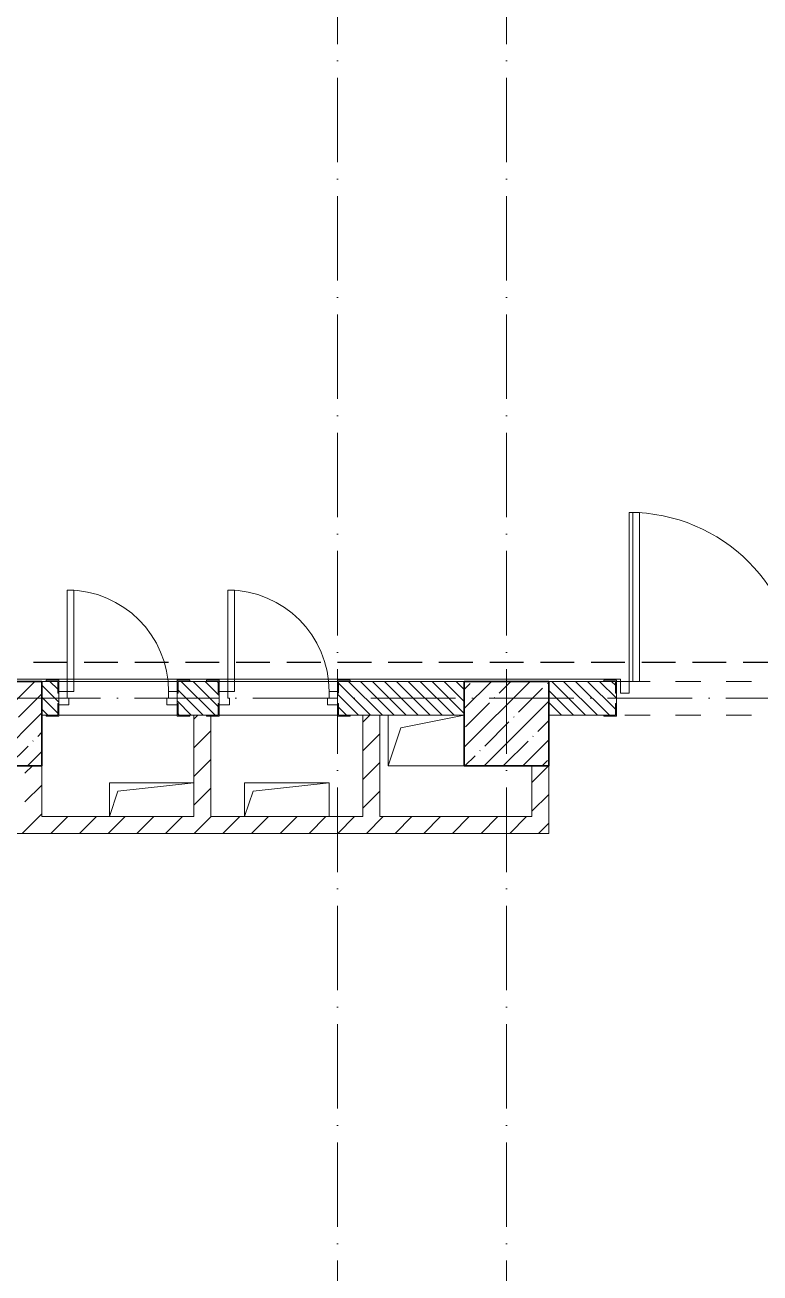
# Model space of a CAD drawing. Header units: millimetres. Extents: x -213536 to 1564669, y -45299 to 942238.
# Drawn here: x 458616 to 462966, y 506400 to 513787 of the extents above; entities that cross this region are included whole.
import ezdxf

# ---------------------------------------------------------------- set-up
doc = ezdxf.new("R2010")
doc.units = ezdxf.units.MM
for name, pattern in [('50_200_ШТРИХ_1Т_ш5_п1_п1_', [700, 500, -100, 0, -100]), ('Штрих короткий', [300, 150, -150]), ('Штриховая _2 мм - 1 мм_', [300, 200, -100])]:
    doc.linetypes.add(name, pattern=pattern)
for name, color, linetype, lineweight in [('0-1', 7, 'Continuous', 5), ('0-2', 7, 'Continuous', 9), ('3) ЖБ 4м', 3, 'Continuous', 30), ('Двери', 7, 'Continuous', 9), ('Каркас_Импост', 7, 'Continuous', 13), ('Несущие колонны', 7, 'Continuous', 9), ('Несущие колонны-1', 7, 'Continuous', 35), ('Обобщенные модели', 7, 'Continuous', 9), ('Общие ребра', 7, 'Continuous', 9), ('Оси-2', 7, '50_200_ШТРИХ_1Т_ш5_п1_п1_', 9), ('Открывание-1', 7, 'Continuous', 9), ('Панель', 7, 'Continuous', 13), ('Перемычка-1', 7, 'Штрих короткий', 9), ('Стены', 7, 'Continuous', 9), ('Стены-1', 7, 'Continuous', 13), ('Штриховка разреза-1', 7, 'Continuous', 9), ('Элементы узлов-2', 7, 'Continuous', 9)]:
    doc.layers.add(name, color=color, linetype=linetype, lineweight=lineweight)
doc.layers.add('СТ-1_1', color=7, linetype='Штриховая _2 мм - 1 мм_', lineweight=90, true_color=0x888888)
doc.layers.get('0-2').off()
pattern_1 = [(45, (0, 0), (-84.85281, 84.85281), [])]
pattern_2 = [(135, (0, 0), (-35.35534, -35.35534), [])]

# ---------------------------------------------------------------- blocks, each defined once
blk = doc.blocks.new('Ос 3 эт верх часть')
at = {"layer": 'Оси-2'}
for p, q in [((460466, 535177.6), (460466, 499613)), ((461466, 535177.6), (461466, 499613)), ((535374.3, 509802.4), (426847.2, 509802.4))]:
    blk.add_line(p, q, dxfattribs=at)
blk = doc.blocks.new('BSC_Колонна _Прямоугольная - 500х500-V4-АИ2_03_План отделки стен 3-го этажа _Часть 1_')
at = {"layer": 'Несущие колонны'}
h = blk.add_hatch(dxfattribs=at)
h.set_pattern_fill('FP_10', color=256, style=0, pattern_type=2)
h.set_pattern_definition([(45, (-29300, -64750), (-114.04925, 114.04925), []), (45, (-29185.95, -64750), (-114.04925, 114.04925), [201.613, -40.323, 3.353, -36.97])])
h.paths.add_polyline_path([(-250, -250), (250, -250), (250, 250), (-250, 250)], flags=0)
at = {"layer": 'Несущие колонны-1'}
for p, q in [((250, 250), (-250, 250)), ((-250, 250), (-250, -250)), ((250, -250), (250, 250)), ((-250, -250), (250, -250))]:
    blk.add_line(p, q, dxfattribs=at)
blk = doc.blocks.new('BSC_Колонна _Прямоугольная - 500х500-V38-АИ2_03_План отделки стен 3-го этажа _Часть 1_')
at = {"layer": 'Несущие колонны'}
h = blk.add_hatch(dxfattribs=at)
h.set_pattern_fill('FP_44', color=256, style=0, pattern_type=2)
h.set_pattern_definition([(45, (-32300, -64750), (-114.04925, 114.04925), []), (45, (-32185.95, -64750), (-114.04925, 114.04925), [201.613, -40.323, 3.353, -36.97])])
h.paths.add_polyline_path([(-250, -250), (250, -250), (250, 250), (-250, 250)], flags=0)
at = {"layer": 'Несущие колонны-1'}
for p, q in [((250, 250), (-250, 250)), ((-250, 250), (-250, -250)), ((250, -250), (250, 250)), ((-250, -250), (250, -250))]:
    blk.add_line(p, q, dxfattribs=at)
blk = doc.blocks.new('Проем_Дверь_Прямоугольный - 1700х2400h_дверные проемы-28704395-АИ2_03_План отделки стен 3-го этажа _Часть 1_')
at = {"layer": 'Перемычка-1'}
for p, q in [((850, 100), (-850, 100)), ((850, -100), (-850, -100))]:
    blk.add_line(p, q, dxfattribs=at)
blk = doc.blocks.new('Дверь_СКБ_1Ст_Внутренняя_ШЕР - СОШ_Д-1__Дв_700x1800h_Технический шкаф ЭОМ и СС_EI30-28562482-АИ2_03_План отделки стен 3-го этажа _Часть 1_')
at = {"layer": 'Каркас_Импост'}
for p, q in [((-287.5, 40), (-337.5, 40)), ((-337.5, 31), (-337.5, -31)), ((-287.5, 40), (-287.5, 0)), ((-287.5, 0), (-277.5, 0)), ((-277.5, 0), (-277.5, -40)), ((302.5, 0), (312.5, 0)), ((302.5, 0), (302.5, -40)), ((362.5, 40), (312.5, 40)), ((312.5, 40), (312.5, 0)), ((362.5, 40), (362.5, -40)), ((-277.5, -40), (-337.5, -40)), ((362.5, -40), (302.5, -40))]:
    blk.add_line(p, q, dxfattribs=at)
at = {"layer": 'Открывание-1'}
blk.add_arc((-287.5, 40), 600, 360, 90, dxfattribs=at)
at = {"layer": 'Панель'}
for p, q in [((-287.5, 640), (-247.5, 640)), ((-287.5, 640), (-287.5, 40)), ((-247.5, 40), (-247.5, 640)), ((-287.5, 40), (-247.5, 40))]:
    blk.add_line(p, q, dxfattribs=at)
blk = doc.blocks.new('Дверь_СКБ_1Ст_Внутренняя_ШЕР - СОШ_Д-1__Дв_700x1800h_Технический шкаф ЭОМ и СС_EI30-28555104-АИ2_03_План отделки стен 3-го этажа _Часть 1_')
at = {"layer": 'Каркас_Импост'}
for p, q in [((-287.5, 40), (-337.5, 40)), ((-337.5, 31), (-337.5, -31)), ((-287.5, 40), (-287.5, 0)), ((-287.5, 0), (-277.5, 0)), ((-277.5, 0), (-277.5, -40)), ((302.5, 0), (312.5, 0)), ((302.5, 0), (302.5, -40)), ((362.5, 40), (312.5, 40)), ((312.5, 40), (312.5, 0)), ((362.5, 31), (362.5, -31)), ((-277.5, -40), (-337.5, -40)), ((362.5, -40), (302.5, -40))]:
    blk.add_line(p, q, dxfattribs=at)
at = {"layer": 'Открывание-1'}
blk.add_arc((-287.5, 40), 600, 360, 90, dxfattribs=at)
at = {"layer": 'Панель'}
for p, q in [((-287.5, 640), (-247.5, 640)), ((-287.5, 640), (-287.5, 40)), ((-247.5, 40), (-247.5, 640)), ((-287.5, 40), (-247.5, 40))]:
    blk.add_line(p, q, dxfattribs=at)
blk = doc.blocks.new('Дверь_Витражная_СКБ_2Ст2 - ДВВ_ДАО_СОШ_Классы-V181-АИ2_03_План отделки стен 3-го этажа _Часть 1_')
at = {"layer": 'Двери'}
for p, q in [((-775, 1035), (-775, 35)), ((775, 585), (775, 35))]:
    blk.add_line(p, q, dxfattribs=at)
for centre, radius, start, end in [((-775, 35), 1000, 360, 90), ((775, 35), 550, 90, 180)]:
    blk.add_arc(centre, radius, start, end, dxfattribs=at)
at = {"layer": 'Элементы узлов-2'}
for p, q in [((-713, 1035), (-753, 1035)), ((-753, 1035), (-753, 35)), ((-713, 35), (-713, 1035)), ((775, 585), (735, 585)), ((735, 585), (735, 35)), ((775, 35), (775, 585)), ((-825, 35), (-825, -35)), ((-775, 35), (-825, 35)), ((-775, 35), (-825, 35)), ((-825, 35), (-825, -35)), ((-775, -35), (-775, 35)), ((-775, -35), (-775, 35)), ((-753, 35), (-713, 35)), ((735, 35), (775, 35)), ((775, -35), (775, 35)), ((775, 35), (825, 35)), ((775, 35), (775, -35)), ((825, 35), (775, 35)), ((825, 35), (825, -35)), ((825, -35), (825, 35)), ((-825, -35), (-775, -35)), ((-825, -35), (-775, -35)), ((825, -35), (775, -35)), ((775, -35), (825, -35))]:
    blk.add_line(p, q, dxfattribs=at)
blk = doc.blocks.new('Фахверк_СКБ_Уголок - 200_3960-28268576-АИ2_03_План отделки стен 3-го этажа _Часть 1_')
at = {"layer": 'Обобщенные модели'}
for p, q in [((200, 156), (125, 156)), ((125, 156), (125, 81)), ((131, 81), (131, 150)), ((131, 150), (200, 150)), ((200, 150), (200, 156)), ((125, 81), (131, 81)), ((131, 19), (125, 19)), ((125, 19), (125, -56)), ((131, -50), (131, 19)), ((125, -56), (200, -56)), ((200, -50), (131, -50)), ((200, -56), (200, -50))]:
    blk.add_line(p, q, dxfattribs=at)
blk = doc.blocks.new('Фахверк_СКБ_Уголок - 200_3960_зеркало-28268689-АИ2_03_План отделки стен 3-го этажа _Часть 1_')
at = {"layer": 'Обобщенные модели'}
for p, q in [((200, 156), (125, 156)), ((125, 156), (125, 81)), ((131, 81), (131, 150)), ((131, 150), (200, 150)), ((200, 150), (200, 156)), ((125, 81), (131, 81)), ((131, 19), (125, 19)), ((125, 19), (125, -56)), ((131, -50), (131, 19)), ((125, -56), (200, -56)), ((200, -50), (131, -50)), ((200, -56), (200, -50))]:
    blk.add_line(p, q, dxfattribs=at)
blk = doc.blocks.new('154_Стойка_СКБ_Уголок - СМ-2180_200-28268025-АИ2_03_План отделки стен 3-го этажа _Часть 1_')
at = {"layer": 'Обобщенные модели'}
for p, q in [((125, 156), (125, 81)), ((200, 156), (125, 156)), ((131, 81), (131, 150)), ((131, 150), (200, 150)), ((200, 150), (200, 156)), ((125, 81), (131, 81)), ((131, 19), (125, 19)), ((125, 19), (125, -56)), ((131, -50), (131, 19)), ((125, -56), (200, -56)), ((200, -50), (131, -50)), ((200, -56), (200, -50))]:
    blk.add_line(p, q, dxfattribs=at)
blk = doc.blocks.new('AR_Отверстие прямоугольное _в плите_ - AR_Отверстие прямоугольное _в плите_-30229432-АИ2_03_План отделки стен 3-го этажа _Часть 1_')
at = {"layer": 'Обобщенные модели'}
for p, q in [((250, 100), (-250, 100)), ((-250, 100), (-250, -100)), ((-200, 50), (250, 100)), ((-250, -100), (-200, 50))]:
    blk.add_line(p, q, dxfattribs=at)
blk = doc.blocks.new('AR_Отверстие прямоугольное _в плите_ - AR_Отверстие прямоугольное _в плите_-V200-АИ2_03_План отделки стен 3-го этажа _Часть 1_')
at = {"layer": 'Обобщенные модели'}
for p, q in [((250, 100), (-250, 100)), ((-250, 100), (-250, -100)), ((-200, 50), (250, 100)), ((250, -100), (250, 100)), ((-250, -100), (-200, 50))]:
    blk.add_line(p, q, dxfattribs=at)
blk = doc.blocks.new('AR_Отверстие прямоугольное _в плите_ - AR_Отверстие прямоугольное _в плите_-30552670-АИ2_03_План отделки стен 3-го этажа _Часть 1_')
at = {"layer": 'Обобщенные модели'}
for p, q in [((-225, 150), (-225, -150)), ((-150, 75), (224.8, 150)), ((-225, -150), (-150, 75)), ((-225, -150), (224.8, -150))]:
    blk.add_line(p, q, dxfattribs=at)
blk = doc.blocks.new('0125-Р-ОО-Ш2-АР-о_23_10_2024_rvt-1-АИ2_03_План отделки стен 3-го этажа _Часть 1_')
at = {"layer": 'Штриховка разреза-1'}
h = blk.add_hatch(dxfattribs=at)
h.set_pattern_fill('FP_1', color=256, style=0, pattern_type=2)
h.set_pattern_definition(pattern_2)
h.paths.add_polyline_path([(31550, 64800), (32050, 64800), (32050, 65000), (31306, 65000), (31306, 64931), (31300, 64931), (31300, 64869), (31306, 64869), (31306, 64800), (31450, 64800)], flags=0)
h.paths.add_polyline_path([(29575, 64800), (29644, 64800), (29644, 64869), (29650, 64869), (29650, 64931), (29644, 64931), (29644, 65000), (29550, 65000), (29550, 64800)], flags=0)
h.paths.add_polyline_path([(30425, 64800), (30594, 64800), (30594, 64869), (30600, 64869), (30600, 64931), (30594, 64931), (30594, 65000), (30356, 65000), (30356, 64931), (30350, 64931), (30350, 64869), (30356, 64869), (30356, 64800)], flags=0)
h = blk.add_hatch(dxfattribs=at)
h.set_pattern_fill('FP_1', color=256, style=0, pattern_type=2)
h.set_pattern_definition(pattern_2)
h.paths.add_polyline_path([(38050, 64800), (38050, 65000), (35800, 64999), (35800, 64800), (37036, 64800)], flags=0)
h.paths.add_polyline_path([(34656, 64800), (35100, 64800), (35100, 65000), (34656, 65000), (34656, 64931), (34650, 64931), (34650, 64869), (34656, 64869), (34656, 64840)], flags=0)
h.paths.add_polyline_path([(32875, 64800), (32944, 64800), (32944, 64869), (32950, 64869), (32950, 64931), (32944, 64931), (32944, 65000), (32550, 65000), (32550, 64800), (32744, 64800)], flags=0)
h = blk.add_hatch(dxfattribs=at)
h.set_pattern_fill('FP_121', color=256, style=0, pattern_type=2)
h.set_pattern_definition(pattern_1)
h.paths.add_polyline_path([(30550, 64200), (30550, 64794), (30525, 64794), (30525, 64800), (30450, 64800), (30450, 64200), (30525, 64200)], flags=0)
h = blk.add_hatch(dxfattribs=at)
h.set_pattern_fill('FP_121', color=256, style=0, pattern_type=2)
h.set_pattern_definition(pattern_1)
h.paths.add_polyline_path([(31550, 64200), (31550, 64800), (31450, 64800), (31450, 64200)], flags=0)
h = blk.add_hatch(dxfattribs=at)
h.set_pattern_fill('FP_121', color=256, style=0, pattern_type=2)
h.set_pattern_definition(pattern_1)
h.paths.add_polyline_path([(29450, 64200), (29550, 64200), (29550, 64500), (29450, 64500)], flags=0)
h = blk.add_hatch(dxfattribs=at)
h.set_pattern_fill('FP_121', color=256, style=0, pattern_type=2)
h.set_pattern_definition(pattern_1)
h.paths.add_polyline_path([(32550, 64200), (32550, 64500), (32450, 64500), (32450, 64200)], flags=0)
h = blk.add_hatch(dxfattribs=at)
h.set_pattern_fill('FP_121', color=256, style=0, pattern_type=2)
h.set_pattern_definition(pattern_1)
h.paths.add_polyline_path([(32550, 64100), (32550, 64200), (27230, 64200), (27230, 64100), (31382.9, 64100)], flags=0)
at = {"layer": 'Общие ребра'}
for p, q in [((30525, 64800), (30450, 64800)), ((31550, 64800), (31450, 64800))]:
    blk.add_line(p, q, dxfattribs=at)
at = {"layer": 'Стены'}
for p, q in [((29650, 65000), (30350, 65000)), ((30600, 65000), (31300, 65000)), ((30350, 64800), (29650, 64800)), ((31300, 64800), (30600, 64800))]:
    blk.add_line(p, q, dxfattribs=at)
at = {"layer": 'Стены-1'}
for p, q in [((29575, 65000), (29550, 65000)), ((30525, 65000), (30425, 65000)), ((32050, 65000), (31375, 65000)), ((32875, 65000), (32550, 65000)), ((29650, 64869), (29650, 64931)), ((30350, 64931), (30350, 64869)), ((30600, 64869), (30600, 64931)), ((31300, 64931), (31300, 64869)), ((32950, 64869), (32950, 64931)), ((29550, 64800), (29575, 64800)), ((30425, 64800), (30450, 64800)), ((30450, 64800), (30450, 64200)), ((30550, 64200), (30550, 64794)), ((31375, 64800), (31450, 64800)), ((31450, 64800), (31450, 64200)), ((31550, 64800), (32050, 64800)), ((31550, 64200), (31550, 64800)), ((32550, 64800), (32875, 64800)), ((29550, 64200), (29550, 64500)), ((32450, 64500), (32450, 64200)), ((32550, 64200), (32550, 64500)), ((30450, 64200), (29550, 64200)), ((31450, 64200), (30550, 64200)), ((32450, 64200), (31550, 64200)), ((32550, 64100), (32550, 64200)), ((27230, 64100), (32550, 64100))]:
    blk.add_line(p, q, dxfattribs=at)
at = {"layer": '0-2'}
for name, p in [('Дверь_Витражная_СКБ_2Ст2 - ДВВ_ДАО_СОШ_Классы-V181-АИ2_03_План отделки стен 3-го этажа _Часть 1_', (33800, 64965)), ('Дверь_СКБ_1Ст_Внутренняя_ШЕР - СОШ_Д-1__Дв_700x1800h_Технический шкаф ЭОМ и СС_EI30-28555104-АИ2_03_План отделки стен 3-го этажа _Часть 1_', (29987.5, 64900)), ('Дверь_СКБ_1Ст_Внутренняя_ШЕР - СОШ_Д-1__Дв_700x1800h_Технический шкаф ЭОМ и СС_EI30-28562482-АИ2_03_План отделки стен 3-го этажа _Часть 1_', (30937.5, 64900)), ('BSC_Колонна _Прямоугольная - 500х500-V4-АИ2_03_План отделки стен 3-го этажа _Часть 1_', (29300, 64750)), ('Фахверк_СКБ_Уголок - 200_3960-28268576-АИ2_03_План отделки стен 3-го этажа _Часть 1_', (30225, 64850)), ('154_Стойка_СКБ_Уголок - СМ-2180_200-28268025-АИ2_03_План отделки стен 3-го этажа _Часть 1_', (31175, 64850)), ('BSC_Колонна _Прямоугольная - 500х500-V38-АИ2_03_План отделки стен 3-го этажа _Часть 1_', (32300, 64750)), ('Проем_Дверь_Прямоугольный - 1700х2400h_дверные проемы-28704395-АИ2_03_План отделки стен 3-го этажа _Часть 1_', (33800, 64900)), ('AR_Отверстие прямоугольное _в плите_ - AR_Отверстие прямоугольное _в плите_-30552670-АИ2_03_План отделки стен 3-го этажа _Часть 1_', (31825.2, 64650)), ('AR_Отверстие прямоугольное _в плите_ - AR_Отверстие прямоугольное _в плите_-30229432-АИ2_03_План отделки стен 3-го этажа _Часть 1_', (30200, 64300)), ('AR_Отверстие прямоугольное _в плите_ - AR_Отверстие прямоугольное _в плите_-V200-АИ2_03_План отделки стен 3-го этажа _Часть 1_', (31000, 64300))]:
    blk.add_blockref(name, p, dxfattribs=at)
at = {"layer": '0-2', "rotation": 180}
for name, p in [('Фахверк_СКБ_Уголок - 200_3960_зеркало-28268689-АИ2_03_План отделки стен 3-го этажа _Часть 1_', (29775, 64950)), ('Фахверк_СКБ_Уголок - 200_3960_зеркало-28268689-АИ2_03_План отделки стен 3-го этажа _Часть 1_', (30725, 64950)), ('Фахверк_СКБ_Уголок - 200_3960-28268576-АИ2_03_План отделки стен 3-го этажа _Часть 1_', (33075, 64950))]:
    blk.add_blockref(name, p, dxfattribs=at)
blk = doc.blocks.new('3этВверх')
at = {"layer": 'СТ-1_1', "lineweight": 25}
blk.add_line((498466, 510014.4), (455328, 510014.4), dxfattribs=at)
at = {"layer": 'Стены'}
for p, q in [((458816, 509914.4), (459516, 509914.4)), ((459516, 509902.4), (458816, 509902.4)), ((459766, 509914.4), (460466, 509914.4)), ((460466, 509902.4), (459766, 509902.4))]:
    blk.add_line(p, q, dxfattribs=at)
at = {"layer": 'Стены-1'}
for p, q in [((458816, 509914.4), (458116, 509914.4)), ((458716, 509902.4), (458741, 509902.4)), ((458816, 509908.4), (458816, 509914.4)), ((459766, 509914.4), (459516, 509914.4)), ((459516, 509914.4), (459516, 509908.4)), ((459591, 509902.4), (459691, 509902.4)), ((459766, 509908.4), (459766, 509914.4)), ((462141, 509914.4), (460466, 509914.4)), ((460466, 509914.4), (460466, 509908.4)), ((460541, 509902.4), (461216, 509902.4)), ((461716, 509902.4), (462041, 509902.4)), ((462116, 509902.4), (462141, 509902.4)), ((462141, 509902.4), (462141, 509914.4))]:
    blk.add_line(p, q, dxfattribs=at)
at = {"layer": '0-1'}
blk.add_blockref('0125-Р-ОО-Ш2-АР-о_23_10_2024_rvt-1-АИ2_03_План отделки стен 3-го этажа _Часть 1_', (429166, 444902.4), dxfattribs=at)

msp = doc.modelspace()

# ---------------------------------------------------------------- block references
at = {"color": 5, "lineweight": 30}
msp.add_blockref('Ос 3 эт верх часть', (0, 0), dxfattribs=at)
at = {"layer": '3) ЖБ 4м'}
msp.add_blockref('3этВверх', (0, 0), dxfattribs=at)

doc.saveas('drawing.dxf')
